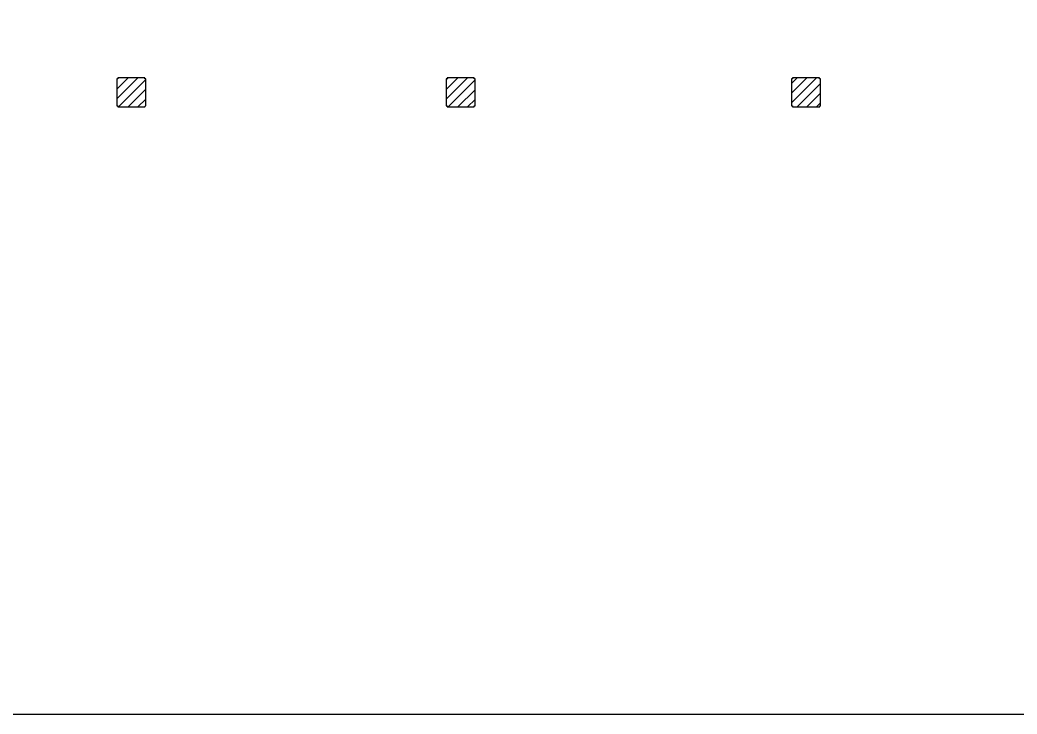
# Model space of a CAD drawing. Header units: metres. Extents: x -155 to -31, y -2 to 38.
# Drawn here: x -85.06 to -75.83, y -2.18 to 4.24 of the extents above; entities that cross this region are included whole.
import ezdxf

# ---------------------------------------------------------------- set-up
doc = ezdxf.new("R2010")
doc.units = ezdxf.units.M
doc.layers.add('Default', color=7, linetype='Continuous')
doc.layers.add('Layer 03$GIRIS_DUVAR', color=7, linetype='Continuous')
pattern_1 = [(45, (-78.925584, 9.92203), (-0.0449013, 0.0449013), [])]

msp = doc.modelspace()

# ---------------------------------------------------------------- hatches: boundary and pattern name
at = {"layer": 'Layer 03$GIRIS_DUVAR'}
h = msp.add_hatch(dxfattribs=at)
h.set_pattern_fill('ANSI31', scale=0.02, style=0, pattern_type=2)
h.set_pattern_definition(pattern_1)
h.paths.add_polyline_path([(-84.1665, 3.4493), (-84.1571, 3.4493), (-84.1571, 3.44), (-83.9061, 3.44), (-83.9048, 3.4492), (-83.8985, 3.4492), (-83.8985, 3.6993), (-83.9073, 3.6993), (-83.9073, 3.7081), (-84.1571, 3.7081), (-84.1571, 3.6993), (-84.1665, 3.6993)], flags=0)
h = msp.add_hatch(dxfattribs=at)
h.set_pattern_fill('ANSI31', scale=0.02, style=0, pattern_type=2)
h.set_pattern_definition(pattern_1)
h.paths.add_polyline_path([(-81.1166, 3.4492), (-81.1071, 3.4492), (-81.1071, 3.44), (-80.857, 3.44), (-80.8568, 3.4501), (-80.8485, 3.4501), (-80.8485, 3.6993), (-80.8573, 3.6993), (-80.8573, 3.7081), (-81.1071, 3.7081), (-81.1071, 3.6993), (-81.1166, 3.6993)], flags=0)
h = msp.add_hatch(dxfattribs=at)
h.set_pattern_fill('ANSI31', scale=0.02, style=0, pattern_type=2)
h.set_pattern_definition(pattern_1)
h.paths.add_polyline_path([(-77.9167, 3.4492), (-77.9072, 3.4492), (-77.9072, 3.44), (-77.6555, 3.44), (-77.6532, 3.4492), (-77.6486, 3.4492), (-77.6486, 3.6993), (-77.6572, 3.6993), (-77.6572, 3.7081), (-77.9072, 3.7081), (-77.9072, 3.6993), (-77.9167, 3.6993)], flags=0)

# ---------------------------------------------------------------- linework, layer by layer
at = {"layer": 'Default'}
msp.add_lwpolyline([(-93.0795, -2.1839), (-62.0892, -2.1839), (-62.0892, 38.4124), (-93.0795, 38.4124)], close=True, dxfattribs=at)
at = {"layer": 'Layer 03$GIRIS_DUVAR'}
for points in [[(-84.1665, 3.4493), (-84.1571, 3.4493), (-84.1571, 3.44), (-83.9061, 3.44), (-83.9048, 3.4492), (-83.8985, 3.4492), (-83.8985, 3.6993), (-83.9073, 3.6993), (-83.9073, 3.7081), (-84.1571, 3.7081), (-84.1571, 3.6993), (-84.1665, 3.6993)], [(-81.1166, 3.4492), (-81.1071, 3.4492), (-81.1071, 3.44), (-80.857, 3.44), (-80.8568, 3.4501), (-80.8485, 3.4501), (-80.8485, 3.6993), (-80.8573, 3.6993), (-80.8573, 3.7081), (-81.1071, 3.7081), (-81.1071, 3.6993), (-81.1166, 3.6993)], [(-77.9167, 3.4492), (-77.9072, 3.4492), (-77.9072, 3.44), (-77.6555, 3.44), (-77.6532, 3.4492), (-77.6486, 3.4492), (-77.6486, 3.6993), (-77.6572, 3.6993), (-77.6572, 3.7081), (-77.9072, 3.7081), (-77.9072, 3.6993), (-77.9167, 3.6993)]]:
    msp.add_lwpolyline(points, close=True, dxfattribs=at)

doc.saveas('drawing.dxf')
